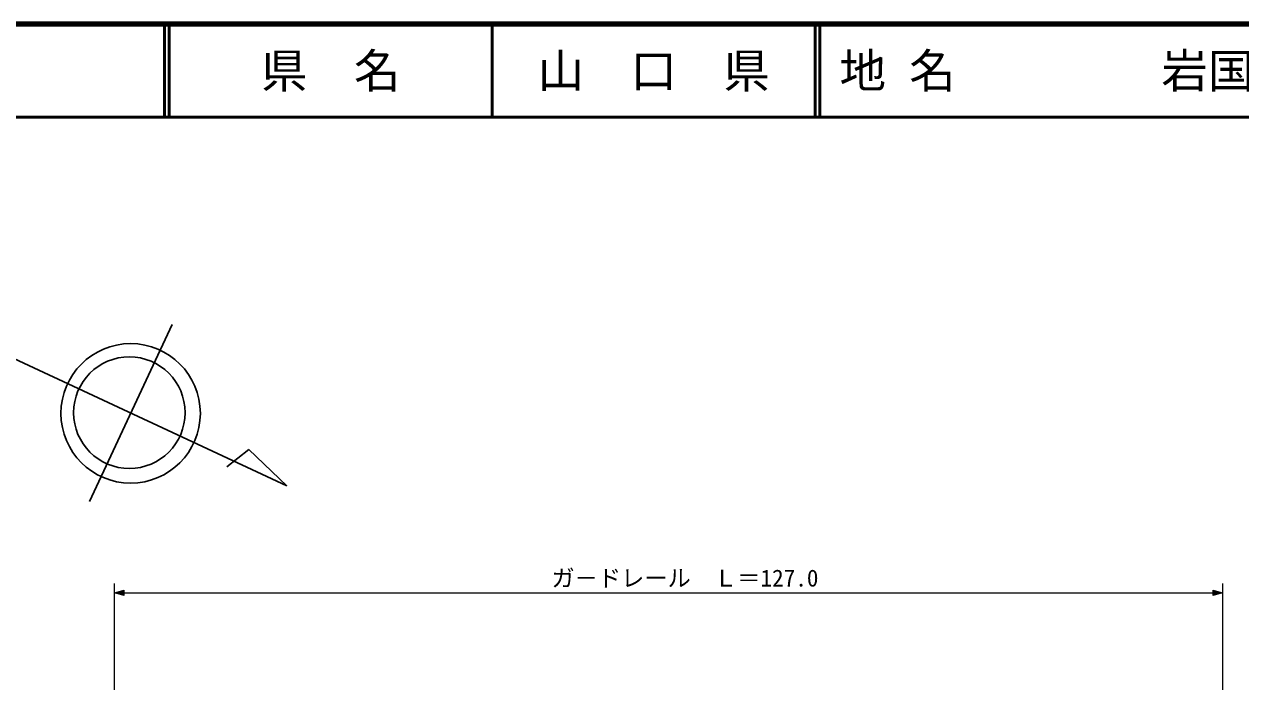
# Model space of a CAD drawing. Units: millimetres, scale not verified. Extents: x 40000 to 680000, y 20000 to 380000.
# Drawn here: x 282650 to 413550, y 308372 to 380000 of the extents above; entities that cross this region are included whole.
import ezdxf
from ezdxf.enums import TextEntityAlignment as Align

# ---------------------------------------------------------------- set-up
doc = ezdxf.new("R2010")
doc.units = ezdxf.units.MM
doc.header["$LTSCALE"] = 1000
for name, color, linetype, lineweight in [('M-BMK-SRVR', 3, 'Continuous', 25), ('M-STR-HTXT', 7, 'Continuous', 13), ('M-TTL', 2, 'Continuous', 140), ('M-TTL-LINE', 7, 'Continuous', 50)]:
    doc.layers.add(name, color=color, linetype=linetype, lineweight=lineweight)
doc.layers.add('M-TTL-TXT', color=7, linetype='Continuous')
doc.styles.add('ＭＳ ゴシック', font='')
doc.styles.get('ＭＳ ゴシック').set_extended_font_data('MS Gothic')

msp = doc.modelspace()

# ---------------------------------------------------------------- linework, layer by layer
at = {"layer": 'M-BMK-SRVR'}
for p, q in [((298550, 347685), (289674, 328628)), ((280970, 344292), (310906, 330316)), ((306801, 334228), (304447, 332364)), ((310906, 330316), (306801, 334228))]:
    msp.add_line(p, q, dxfattribs=at)
for centre, major_axis in [((294094, 338118), (0, 7509)), ((293955, 338193), (0, 6008))]:
    msp.add_ellipse(centre, major_axis=major_axis, ratio=0.998797, dxfattribs=at)
at = {"layer": 'M-STR-HTXT'}
for p, q in [((292370, 308372), (292370, 319804)), ((411597, 319804), (411597, 308372)), ((292370, 318803), (293370, 319083)), ((292370, 318803), (411597, 318803)), ((293370, 318523), (292370, 318803)), ((292650, 318803), (293330, 319003)), ((293330, 318603), (292650, 318803)), ((292810, 318803), (293290, 318923)), ((293290, 318683), (292810, 318803)), ((293050, 318803), (293250, 318843)), ((293250, 318763), (293050, 318803)), ((293250, 318843), (293250, 318763)), ((293290, 318923), (293290, 318683)), ((293330, 319003), (293330, 318603)), ((293370, 319083), (293370, 318523)), ((410597, 318523), (410597, 319083)), ((410597, 319083), (411597, 318803)), ((411597, 318803), (410597, 318523)), ((410637, 318603), (410637, 319003)), ((410637, 319003), (411317, 318803)), ((411317, 318803), (410637, 318603)), ((410677, 318683), (410677, 318923)), ((410677, 318923), (411157, 318803)), ((411157, 318803), (410677, 318683)), ((410717, 318763), (410717, 318843)), ((410717, 318843), (410917, 318803)), ((410917, 318803), (410717, 318763))]:
    msp.add_line(p, q, dxfattribs=at)
at = {"layer": 'M-TTL'}
msp.add_line((680000, 380000), (40000, 380000), dxfattribs=at)
at = {"layer": 'M-TTL-LINE'}
for p, q in [((297750, 380000), (297750, 370000)), ((298250, 380000), (298250, 370000)), ((333000, 380000), (333000, 370000)), ((367750, 380000), (367750, 370000)), ((368250, 380000), (368250, 370000)), ((40000, 370000), (680000, 370000))]:
    msp.add_line(p, q, dxfattribs=at)

# ---------------------------------------------------------------- texts
at = {"layer": 'M-STR-HTXT', "style": 'ＭＳ ゴシック'}
msp.add_text('ガ－ドレール\u3000Ｌ＝127.0', height=1833, dxfattribs=at).set_placement((339374, 318922), align=Align.BOTTOM_LEFT)
at = {"layer": 'M-TTL-TXT', "style": 'ＭＳ ゴシック'}
for s, p in [('県\u3000名', (315625, 375000)), ('山\u3000口\u3000県', (350375, 375000))]:
    msp.add_text(s, height=3666, dxfattribs=at).set_placement(p, align=Align.MIDDLE_CENTER)
for s, p in [('地 名', (370380, 375000)), ('岩国市周東町三瀬川西郷', (405024, 375000))]:
    msp.add_text(s, height=3666, dxfattribs=at).set_placement(p, align=Align.MIDDLE_LEFT)

doc.saveas('drawing.dxf')
